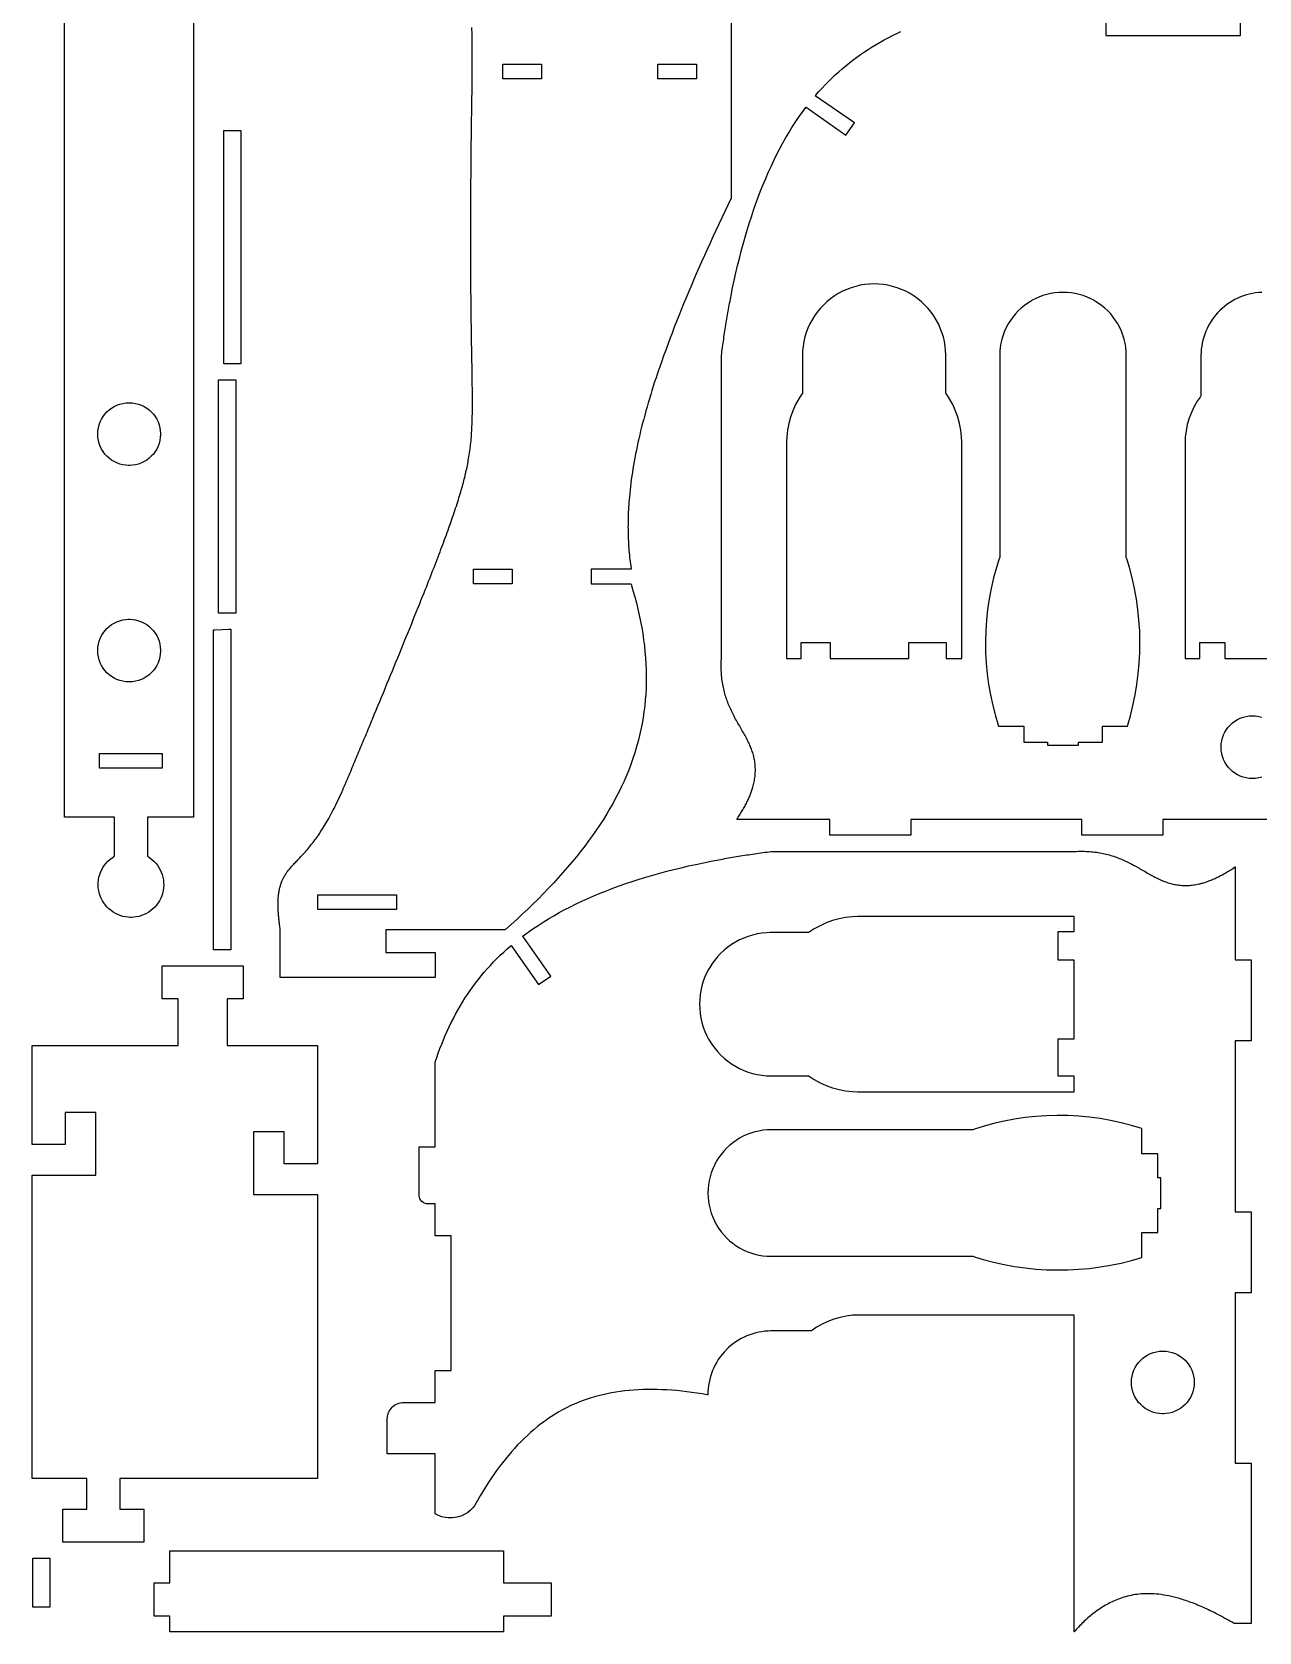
# Model space of a CAD drawing. Extents: x 0 to 504, y 0 to 398.
# Drawn here: x 0 to 153.6, y 0 to 200.4 of the extents above; entities that cross this region are included whole.
import ezdxf

# ---------------------------------------------------------------- set-up
doc = ezdxf.new("R2010")
doc.units = 0
doc.layers.get('0').update_dxf_attribs({"linetype": 'CONTINUOUS'})

msp = doc.modelspace()

# ---------------------------------------------------------------- linework, layer by layer
at = {"color": 0}
for points in [[(20.2386, 278.81), (20.2386, 102.041), (14.4636, 102.041), (14.4636, 97.1592), (14.5365, 97.1163), (14.7536, 96.9732), (15.0226, 96.7642), (15.2726, 96.5382), (15.5006, 96.2922), (15.7076, 96.0342), (15.8906, 95.7563), (16.0515, 95.4703), (16.1886, 95.1701), (16.3006, 94.8601), (16.3886, 94.5413), (16.4506, 94.2162), (16.4856, 93.8851), (16.4936, 93.5492), (16.4746, 93.2132), (16.4265, 92.8772), (16.3725, 92.6242), (16.3506, 92.5413), (16.3286, 92.4563), (16.2465, 92.2113), (16.1175, 91.8962), (15.9636, 91.5963), (15.7886, 91.3132), (15.5896, 91.0451), (15.3725, 90.7951), (15.1356, 90.5642), (14.8826, 90.3542), (14.6136, 90.1642), (14.3286, 89.9963), (14.0296, 89.8522), (13.7206, 89.7312), (13.4006, 89.6351), (13.0706, 89.5672), (12.7326, 89.5242), (12.4746, 89.5101), (12.3016, 89.5101), (12.0436, 89.5242), (11.7046, 89.5672), (11.3756, 89.6351), (11.0546, 89.7312), (10.7456, 89.8522), (10.4476, 89.9963), (10.1636, 90.1642), (9.89356, 90.3542), (9.6396, 90.5642), (9.4036, 90.7951), (9.18554, 91.0451), (8.98856, 91.3132), (8.81158, 91.5963), (8.65858, 91.8962), (8.5286, 92.2113), (8.4476, 92.4563), (8.42458, 92.5413), (8.40256, 92.6242), (8.34754, 92.8772), (8.30057, 93.2132), (8.28157, 93.5492), (8.28956, 93.8851), (8.32557, 94.2162), (8.38656, 94.5413), (8.47456, 94.8601), (8.58658, 95.1701), (8.72456, 95.4703), (8.88357, 95.7563), (9.06858, 96.0342), (9.27458, 96.2922), (9.50358, 96.5382), (9.75157, 96.7642), (10.0226, 96.9732), (10.2386, 97.1163), (10.3136, 97.1592), (10.3136, 102.041), (4.08854, 102.041), (4.08854, 278.81)], [(87.5303, 211.06), (87.5303, 179.521), (87.5293, 179.519), (87.5293, 179.518), (87.5272, 179.518), (87.5272, 179.515), (87.5263, 179.515), (87.5263, 179.513), (87.5243, 179.513), (87.5243, 179.51), (87.5232, 179.508), (87.5232, 179.507), (87.1342, 178.703), (86.7503, 177.901), (86.3703, 177.103), (85.9953, 176.31), (85.6262, 175.518), (85.2613, 174.732), (84.9013, 173.949), (84.5453, 173.169), (84.1951, 172.394), (83.8513, 171.624), (83.5122, 170.856), (83.1772, 170.093), (82.8492, 169.333), (82.5263, 168.579), (82.2082, 167.828), (81.8953, 167.082), (81.5882, 166.339), (81.2872, 165.601), (80.9932, 164.868), (80.7022, 164.138), (80.4192, 163.414), (80.1412, 162.693), (79.8692, 161.978), (79.6042, 161.267), (79.3443, 160.561), (79.0912, 159.858), (78.8443, 159.163), (78.6022, 158.469), (78.3692, 157.783), (78.1401, 157.1), (77.9662, 156.568), (77.7951, 156.038), (77.6303, 155.511), (77.4682, 154.989), (77.3113, 154.469), (77.1582, 153.953), (77.0113, 153.44), (76.8663, 152.931), (76.7272, 152.425), (76.5932, 151.922), (76.4622, 151.422), (76.3363, 150.926), (76.2132, 150.435), (76.0972, 149.946), (75.9842, 149.46), (75.8762, 148.978), (75.7722, 148.499), (75.6732, 148.024), (75.5792, 147.551), (75.4882, 147.083), (75.4022, 146.618), (75.3222, 146.157), (75.2442, 145.699), (75.1732, 145.244), (75.1051, 144.793), (75.0432, 144.346), (74.9842, 143.901), (74.9303, 143.461), (74.8813, 143.024), (74.8372, 142.59), (74.7972, 142.16), (74.7692, 141.835), (74.7442, 141.513), (74.7222, 141.192), (74.7013, 140.872), (74.6832, 140.556), (74.6682, 140.24), (74.6553, 139.928), (74.6451, 139.617), (74.6372, 139.307), (74.6313, 138.999), (74.6292, 138.693), (74.6272, 138.389), (74.6303, 138.086), (74.6332, 137.786), (74.6401, 137.487), (74.6482, 137.192), (74.6592, 136.896), (74.6732, 136.603), (74.6903, 136.311), (74.7082, 136.022), (74.7272, 135.735), (74.7512, 135.448), (74.7763, 135.164), (74.8042, 134.88), (74.8332, 134.6), (74.8653, 134.321), (74.8982, 134.044), (74.9363, 133.768), (74.9742, 133.494), (75.0151, 133.222), (75.0292, 133.136), (75.0292, 133.136), (70.0162, 133.136), (70.0162, 131.286), (74.9953, 131.286), (74.9972, 131.282), (74.9982, 131.28), (74.9982, 131.276), (75.0003, 131.273), (75.0012, 131.272), (75.0012, 131.268), (75.0022, 131.265), (75.0022, 131.262), (75.0042, 131.261), (75.0042, 131.26), (75.0053, 131.255), (75.0063, 131.254), (75.0063, 131.25), (75.0082, 131.248), (75.0082, 131.247), (75.0092, 131.243), (75.0092, 131.242), (75.0113, 131.24), (75.0113, 131.239), (75.0122, 131.233), (75.0132, 131.23), (75.2482, 130.453), (75.4682, 129.675), (75.6732, 128.898), (75.8622, 128.125), (76.0372, 127.353), (76.1972, 126.583), (76.3403, 125.814), (76.4682, 125.047), (76.5801, 124.282), (76.6762, 123.519), (76.7553, 122.758), (76.8192, 121.998), (76.8663, 121.242), (76.8953, 120.486), (76.9092, 119.732), (76.9063, 118.98), (76.8863, 118.232), (76.8482, 117.483), (76.7932, 116.739), (76.7193, 115.994), (76.6292, 115.254), (76.5203, 114.514), (76.3953, 113.776), (76.2512, 113.042), (76.0872, 112.308), (75.9063, 111.578), (75.7063, 110.85), (75.4882, 110.123), (75.2512, 109.398), (74.9953, 108.676), (74.7192, 107.957), (74.4363, 107.264), (74.1332, 106.572), (73.8132, 105.883), (73.4772, 105.196), (73.1232, 104.51), (72.7522, 103.828), (72.3663, 103.146), (71.9622, 102.467), (71.5411, 101.789), (71.1062, 101.114), (70.6542, 100.44), (70.1863, 99.7692), (69.7022, 99.1001), (69.2042, 98.4321), (68.6882, 97.7651), (68.1592, 97.101), (67.6151, 96.4389), (67.0562, 95.779), (66.4832, 95.119), (65.8951, 94.4621), (65.2942, 93.8071), (64.6772, 93.1531), (64.0482, 92.501), (63.4042, 91.851), (62.7482, 91.2011), (62.0772, 90.554), (61.3942, 89.9081), (60.6982, 89.265), (59.9901, 88.6221), (59.2692, 87.98), (59.2682, 87.98), (59.2682, 87.979), (59.2661, 87.979), (59.2661, 87.9781), (59.2651, 87.9781), (59.2651, 87.976), (59.2632, 87.976), (59.2622, 87.975), (59.2611, 87.975), (59.2611, 87.974), (59.2592, 87.974), (59.2592, 87.9719), (59.2582, 87.971), (59.2563, 87.971), (59.2563, 87.969), (59.2553, 87.969), (59.2542, 87.9681), (59.2522, 87.9671), (59.2512, 87.965), (59.2501, 87.964), (59.2482, 87.964), (59.2482, 87.9621), (44.3222, 87.9621), (44.3222, 85.1121), (50.4692, 85.1121), (50.4692, 81.9619), (31.0882, 81.9619), (31.0882, 88.03), (31.0651, 88.1761), (31.0442, 88.321), (31.0221, 88.464), (31.0021, 88.605), (30.9832, 88.746), (30.9651, 88.885), (30.9482, 89.0221), (30.9311, 89.1581), (30.9161, 89.2931), (30.9021, 89.4261), (30.8882, 89.56), (30.8761, 89.69), (30.8651, 89.821), (30.8551, 89.9481), (30.8451, 90.076), (30.8371, 90.2031), (30.8301, 90.326), (30.8232, 90.45), (30.8192, 90.5721), (30.8151, 90.6931), (30.8111, 90.8119), (30.8092, 90.93), (30.8082, 91.049), (30.8082, 91.2781), (30.8111, 91.3921), (30.8132, 91.5031), (30.8161, 91.614), (30.8222, 91.7221), (30.8271, 91.83), (30.8371, 91.969), (30.8482, 92.105), (30.8621, 92.24), (30.8761, 92.371), (30.8942, 92.501), (30.9122, 92.629), (30.9332, 92.754), (30.9551, 92.876), (30.9801, 92.9981), (31.0051, 93.1171), (31.0342, 93.235), (31.0632, 93.35), (31.0951, 93.464), (31.1292, 93.575), (31.1651, 93.686), (31.2021, 93.794), (31.2411, 93.901), (31.2832, 94.0069), (31.3261, 94.11), (31.3701, 94.2121), (31.4182, 94.314), (31.4661, 94.414), (31.5161, 94.5119), (31.5692, 94.6081), (31.6232, 94.705), (31.6792, 94.8), (31.7371, 94.8931), (31.7971, 94.986), (31.8592, 95.0781), (31.9231, 95.169), (31.9881, 95.26), (32.0661, 95.3621), (32.1482, 95.465), (32.2311, 95.5669), (32.3161, 95.669), (32.4051, 95.771), (32.4951, 95.8721), (32.5871, 95.9751), (32.6832, 96.0782), (32.7801, 96.1801), (32.8792, 96.286), (32.9801, 96.3921), (33.0842, 96.5001), (33.1901, 96.6101), (33.2981, 96.7219), (33.4082, 96.8371), (33.5192, 96.9542), (33.6332, 97.0751), (33.7501, 97.1981), (33.8682, 97.3251), (33.9871, 97.4551), (34.1092, 97.5889), (34.2332, 97.7281), (34.3592, 97.871), (34.4871, 98.0181), (34.6161, 98.171), (34.7471, 98.3292), (34.8801, 98.4921), (35.0151, 98.661), (35.1511, 98.836), (35.2901, 99.0171), (35.4301, 99.2042), (35.5451, 99.3621), (35.6632, 99.5261), (35.7811, 99.696), (35.9011, 99.8689), (36.0221, 100.049), (36.1432, 100.232), (36.2651, 100.422), (36.3882, 100.618), (36.5132, 100.818), (36.6401, 101.025), (36.7661, 101.237), (36.8942, 101.455), (37.0221, 101.679), (37.1521, 101.91), (37.2832, 102.146), (37.4132, 102.387), (37.5471, 102.636), (37.6801, 102.892), (37.8151, 103.153), (37.9501, 103.421), (38.0871, 103.696), (38.2242, 103.976), (38.3621, 104.264), (38.5011, 104.56), (38.6411, 104.861), (38.7832, 105.169), (38.9242, 105.486), (39.0661, 105.81), (39.2111, 106.14), (39.3551, 106.478), (39.5001, 106.823), (39.6013, 107.064), (39.7011, 107.307), (39.8021, 107.549), (39.9051, 107.793), (40.0061, 108.037), (40.1092, 108.283), (40.2121, 108.529), (40.3151, 108.776), (40.4182, 109.023), (40.5201, 109.272), (40.6251, 109.522), (40.7292, 109.771), (40.8332, 110.022), (40.9372, 110.272), (41.0411, 110.523), (41.1471, 110.776), (41.2522, 111.029), (41.3561, 111.282), (41.4622, 111.536), (41.5682, 111.79), (41.6742, 112.044), (41.7801, 112.3), (41.8861, 112.554), (41.9932, 112.81), (42.0982, 113.067), (42.2051, 113.322), (42.4182, 113.836), (42.5242, 114.093), (42.6312, 114.35), (42.8592, 114.9), (43.0872, 115.448), (43.3132, 115.998), (43.5411, 116.549), (43.7692, 117.097), (43.9951, 117.647), (44.2222, 118.196), (44.4482, 118.743), (44.6732, 119.289), (44.8982, 119.835), (45.1222, 120.378), (45.5663, 121.46), (45.7872, 121.997), (46.0062, 122.533), (46.2242, 123.067), (46.4413, 123.597), (46.6561, 124.125), (46.8701, 124.648), (47.0811, 125.171), (47.2932, 125.687), (47.5013, 126.201), (47.7061, 126.711), (47.9113, 127.218), (48.1132, 127.719), (48.3132, 128.217), (48.5111, 128.708), (48.7051, 129.196), (48.8982, 129.678), (49.0882, 130.154), (49.2342, 130.522), (49.3772, 130.886), (49.5201, 131.246), (49.6613, 131.603), (49.7992, 131.955), (49.9372, 132.305), (50.0732, 132.651), (50.2061, 132.994), (50.3382, 133.333), (50.4682, 133.669), (50.5972, 134.001), (50.7232, 134.33), (50.8482, 134.655), (50.9701, 134.978), (51.0913, 135.296), (51.2111, 135.611), (51.3271, 135.922), (51.4432, 136.229), (51.5561, 136.533), (51.6682, 136.835), (51.7772, 137.13), (51.8842, 137.425), (51.9901, 137.714), (52.0932, 138), (52.1951, 138.283), (52.2942, 138.561), (52.3911, 138.837), (52.4872, 139.108), (52.5801, 139.376), (52.6722, 139.64), (52.7692, 139.925), (52.8632, 140.204), (52.9561, 140.479), (53.0472, 140.751), (53.1342, 141.019), (53.2192, 141.282), (53.3022, 141.543), (53.3832, 141.799), (53.4622, 142.051), (53.5382, 142.301), (53.6122, 142.547), (53.6842, 142.79), (53.7542, 143.031), (53.8201, 143.267), (53.8861, 143.501), (53.9501, 143.732), (54.0111, 143.96), (54.0701, 144.186), (54.1272, 144.408), (54.1832, 144.629), (54.2361, 144.849), (54.2872, 145.064), (54.3372, 145.279), (54.3842, 145.49), (54.4301, 145.701), (54.4742, 145.91), (54.5182, 146.117), (54.5582, 146.321), (54.5972, 146.525), (54.6332, 146.728), (54.6692, 146.928), (54.7111, 147.182), (54.7513, 147.435), (54.8251, 147.939), (54.8582, 148.189), (54.9182, 148.689), (54.9442, 148.939), (54.9692, 149.19), (54.9911, 149.442), (55.0122, 149.693), (55.0313, 149.946), (55.0492, 150.2), (55.0651, 150.456), (55.0792, 150.712), (55.0913, 150.971), (55.1022, 151.232), (55.1122, 151.494), (55.1201, 151.761), (55.1272, 152.029), (55.1342, 152.3), (55.1382, 152.575), (55.1432, 152.853), (55.1451, 153.135), (55.1472, 153.419), (55.1482, 153.708), (55.1482, 154.3), (55.1472, 154.603), (55.1442, 154.911), (55.1432, 155.203), (55.1401, 155.499), (55.1372, 155.8), (55.1342, 156.104), (55.1301, 156.414), (55.1263, 156.729), (55.1222, 157.049), (55.1161, 157.372), (55.1122, 157.701), (55.1061, 158.035), (55.1013, 158.374), (55.0951, 158.718), (55.0901, 159.068), (55.0832, 159.422), (55.0772, 159.782), (55.0722, 160.147), (55.0651, 160.518), (55.0582, 160.893), (55.0522, 161.275), (55.0451, 161.663), (55.0401, 162.054), (55.0332, 162.453), (55.0262, 162.857), (55.0201, 163.268), (55.0151, 163.683), (55.0082, 164.106), (55.0022, 164.533), (54.9972, 164.968), (54.9911, 165.408), (54.9861, 165.854), (54.9792, 166.513), (54.9732, 167.183), (54.9663, 167.867), (54.9622, 168.564), (54.9561, 169.275), (54.9522, 169.999), (54.9501, 170.736), (54.9472, 171.487), (54.9442, 172.251), (54.9432, 173.028), (54.9432, 175.439), (54.9442, 176.269), (54.9451, 177.114), (54.9482, 177.971), (54.9522, 178.842), (54.9561, 179.725), (54.9622, 180.622), (54.9682, 181.533), (54.9742, 182.457), (54.9811, 183.394), (54.9901, 184.346), (54.9982, 185.31), (55.0092, 186.288), (55.0192, 187.279), (55.0301, 188.283), (55.0432, 189.301), (55.0561, 190.333), (55.0701, 191.379), (55.0861, 192.438), (55.0861, 192.456), (55.1161, 192.515), (55.1161, 196.453), (55.1272, 197.35), (55.1292, 198.251), (55.1192, 199.156), (55.0982, 200.064), (55.0682, 200.976)], [(162.914, 101.789), (141.585, 101.789), (141.585, 99.7888), (131.435, 99.7888), (131.435, 101.789), (110.03, 101.789), (110.03, 99.7888), (99.88, 99.7888), (99.88, 101.789), (88.2581, 101.789), (88.3364, 101.906), (88.4279, 102.043), (88.5175, 102.18), (88.6053, 102.317), (88.6913, 102.453), (88.7753, 102.589), (88.8575, 102.724), (88.9378, 102.859), (89.0162, 102.993), (89.0928, 103.127), (89.1675, 103.26), (89.2403, 103.393), (89.3113, 103.525), (89.3803, 103.657), (89.4475, 103.789), (89.5128, 103.92), (89.5761, 104.05), (89.6376, 104.18), (89.6972, 104.31), (89.7549, 104.439), (89.8106, 104.568), (89.8644, 104.696), (89.9164, 104.824), (89.9664, 104.951), (90.0144, 105.078), (90.0606, 105.204), (90.1049, 105.33), (90.1471, 105.455), (90.1875, 105.58), (90.226, 105.704), (90.2624, 105.828), (90.3096, 105.999), (90.3529, 106.168), (90.3924, 106.336), (90.4281, 106.504), (90.4597, 106.67), (90.4876, 106.836), (90.5117, 107), (90.5321, 107.164), (90.5486, 107.327), (90.5615, 107.489), (90.5707, 107.65), (90.5763, 107.811), (90.5782, 107.971), (90.5764, 108.13), (90.5711, 108.288), (90.5622, 108.446), (90.5499, 108.603), (90.534, 108.759), (90.5149, 108.915), (90.4921, 109.071), (90.4658, 109.226), (90.4364, 109.38), (90.4035, 109.534), (90.3672, 109.688), (90.3276, 109.841), (90.285, 109.993), (90.2389, 110.146), (90.1896, 110.298), (90.1372, 110.449), (90.0817, 110.601), (90.0229, 110.752), (89.9607, 110.904), (89.8956, 111.055), (89.8275, 111.207), (89.7567, 111.359), (89.6833, 111.51), (89.6076, 111.662), (89.5296, 111.814), (89.4496, 111.967), (89.3675, 112.12), (89.2839, 112.273), (89.1985, 112.427), (89.1118, 112.582), (89.0238, 112.738), (88.9346, 112.894), (88.8444, 113.051), (88.7536, 113.209), (88.6619, 113.369), (88.57, 113.529), (88.4776, 113.691), (88.3851, 113.854), (88.2926, 114.019), (88.2003, 114.185), (88.1082, 114.353), (88.0167, 114.522), (87.9258, 114.693), (87.8357, 114.866), (87.7465, 115.041), (87.6585, 115.218), (87.5717, 115.396), (87.4864, 115.577), (87.4026, 115.761), (87.3286, 115.928), (87.2564, 116.098), (87.1863, 116.27), (87.1181, 116.445), (87.0519, 116.621), (86.9881, 116.8), (86.9265, 116.981), (86.8674, 117.164), (86.8106, 117.35), (86.7563, 117.538), (86.7046, 117.728), (86.6557, 117.922), (86.6094, 118.117), (86.566, 118.315), (86.5256, 118.516), (86.4881, 118.719), (86.4537, 118.925), (86.4225, 119.134), (86.3946, 119.346), (86.3699, 119.56), (86.3486, 119.777), (86.3308, 119.998), (86.3167, 120.22), (86.3061, 120.446), (86.2992, 120.675), (86.2961, 120.907), (86.2971, 121.142), (86.3018, 121.38), (86.3107, 121.622), (86.3238, 121.866), (86.3238, 159.869), (86.3238, 159.869), (86.3238, 159.869), (86.3239, 159.869), (86.3239, 159.869), (86.3239, 159.869), (86.3239, 159.871), (86.3239, 159.871), (86.3239, 159.871), (86.324, 159.871), (86.324, 159.871), (86.324, 159.871), (86.324, 159.872), (86.3242, 159.872), (86.3242, 159.872), (86.3242, 159.872), (86.3242, 159.872), (86.3242, 159.872), (86.3242, 159.872), (86.3243, 159.874), (86.3243, 159.874), (86.3243, 159.874), (86.3243, 159.874), (86.3582, 160.133), (86.3925, 160.393), (86.4272, 160.653), (86.4624, 160.911), (86.4981, 161.168), (86.5342, 161.425), (86.5708, 161.682), (86.6079, 161.938), (86.6454, 162.193), (86.6835, 162.447), (86.7219, 162.701), (86.7608, 162.954), (86.8003, 163.207), (86.84, 163.458), (86.8804, 163.71), (86.9211, 163.961), (86.9625, 164.21), (87.0042, 164.46), (87.0464, 164.708), (87.089, 164.957), (87.1321, 165.204), (87.1757, 165.45), (87.2197, 165.696), (87.2643, 165.942), (87.3093, 166.186), (87.3549, 166.431), (87.4007, 166.674), (87.4472, 166.917), (87.494, 167.158), (87.5414, 167.4), (87.7333, 168.349), (87.9326, 169.289), (88.1394, 170.217), (88.3536, 171.135), (88.5756, 172.043), (88.8051, 172.939), (89.0425, 173.825), (89.2878, 174.7), (89.5411, 175.564), (89.8025, 176.417), (90.0719, 177.258), (90.3499, 178.087), (90.636, 178.906), (90.9306, 179.712), (91.2339, 180.507), (91.5457, 181.289), (91.8663, 182.06), (92.1957, 182.818), (92.534, 183.564), (92.8814, 184.297), (93.2379, 185.017), (93.6035, 185.725), (93.9785, 186.419), (94.3629, 187.101), (94.7568, 187.769), (95.1603, 188.425), (95.5733, 189.067), (95.9963, 189.694), (96.429, 190.31), (96.8718, 190.91), (96.8733, 190.913), (96.8747, 190.914), (96.8762, 190.915), (96.8776, 190.918), (96.879, 190.919), (96.8806, 190.922), (96.8819, 190.924), (96.8835, 190.925), (96.8849, 190.928), (96.8864, 190.929), (96.8878, 190.932), (96.8892, 190.933), (96.8907, 190.935), (96.8921, 190.938), (96.8936, 190.939), (96.895, 190.942), (96.8979, 190.944), (96.8993, 190.947), (96.9008, 190.949), (96.9022, 190.95), (96.9037, 190.953), (96.9051, 190.954), (96.9067, 190.957), (96.9081, 190.958), (96.9094, 190.96), (96.911, 190.962), (96.9125, 190.964), (96.9139, 190.965), (96.9153, 190.968), (96.9168, 190.969), (101.92, 187.481), (102.978, 188.999), (98.0776, 192.415), (98.1314, 192.479), (98.1314, 192.479), (98.5225, 192.926), (98.9206, 193.365), (99.3254, 193.794), (99.7371, 194.214), (100.156, 194.624), (100.581, 195.025), (101.013, 195.415), (101.451, 195.797), (101.897, 196.171), (102.349, 196.533), (102.807, 196.888), (103.272, 197.233), (103.744, 197.568), (104.222, 197.896), (104.706, 198.214), (105.197, 198.522), (105.694, 198.822), (106.198, 199.114), (106.708, 199.396), (107.224, 199.669), (107.746, 199.935), (108.274, 200.192), (108.809, 200.439)], [(134.465, 201.939), (134.465, 199.939), (151.315, 199.939), (151.315, 201.939)], [(153.993, 167.783), (153.599, 167.758), (153.208, 167.714), (152.822, 167.65), (152.44, 167.568), (152.064, 167.467), (151.693, 167.349), (151.328, 167.211), (150.971, 167.057), (150.622, 166.885), (150.281, 166.694), (149.949, 166.489), (149.626, 166.265), (149.315, 166.026), (149.015, 165.771), (148.797, 165.569), (148.726, 165.5), (148.657, 165.429), (148.453, 165.214), (148.193, 164.917), (147.95, 164.608), (147.724, 164.289), (147.514, 163.96), (147.321, 163.621), (147.144, 163.272), (146.986, 162.918), (146.844, 162.554), (146.721, 162.185), (146.617, 161.81), (146.529, 161.428), (146.462, 161.043), (146.413, 160.653), (146.383, 160.26), (146.374, 159.962), (146.374, 159.864), (146.374, 154.839), (146.253, 154.678), (145.915, 154.176), (145.514, 153.482), (145.171, 152.76), (144.888, 152.014), (144.664, 151.249), (144.504, 150.465), (144.407, 149.669), (144.374, 149.065), (144.374, 148.864), (144.374, 121.939), (146.224, 121.939), (146.224, 123.939), (149.374, 123.939), (149.374, 121.939), (159.224, 121.939)], [(153.981, 107.08), (153.604, 106.984), (153.214, 106.924), (152.914, 106.904), (152.814, 106.904), (152.814, 106.904), (152.712, 106.904), (152.413, 106.924), (152.022, 106.984), (151.646, 107.08), (151.286, 107.212), (150.943, 107.378), (150.619, 107.574), (150.317, 107.8), (150.038, 108.053), (149.785, 108.332), (149.558, 108.634), (149.362, 108.958), (149.197, 109.301), (149.065, 109.662), (148.968, 110.038), (148.908, 110.428), (148.889, 110.728), (148.889, 110.829), (148.889, 110.929), (148.908, 111.23), (148.968, 111.62), (149.065, 111.996), (149.197, 112.357), (149.362, 112.7), (149.558, 113.023), (149.785, 113.326), (150.038, 113.604), (150.317, 113.858), (150.619, 114.084), (150.943, 114.28), (151.286, 114.445), (151.646, 114.577), (152.022, 114.674), (152.413, 114.734), (152.712, 114.754), (152.814, 114.754), (152.914, 114.754), (153.214, 114.734), (153.604, 114.674), (153.981, 114.577)]]:
    msp.add_lwpolyline(points, dxfattribs=at)
for points in [[(58.9401, 196.376), (63.7901, 196.376), (63.7901, 194.526), (58.9401, 194.526), (58.9401, 196.376)], [(78.3632, 196.376), (83.2132, 196.376), (83.2132, 194.526), (78.3632, 194.526), (78.3632, 196.376)], [(24.0039, 188.064), (26.1539, 188.064), (26.1539, 158.833), (24.0039, 158.833), (24.0039, 188.064)], [(99.9414, 123.939), (99.9414, 121.939), (109.791, 121.939), (109.791, 123.939), (114.458, 123.939), (114.458, 121.939), (116.423, 121.939), (116.423, 148.864), (116.423, 149.075), (116.391, 149.708), (116.294, 150.544), (116.134, 151.368), (115.911, 152.176), (115.628, 152.965), (115.285, 153.732), (114.883, 154.471), (114.545, 155.008), (114.423, 155.181), (114.423, 159.864), (114.423, 160.014), (114.403, 160.462), (114.344, 161.053), (114.247, 161.635), (114.113, 162.206), (113.942, 162.764), (113.736, 163.31), (113.495, 163.839), (113.221, 164.351), (112.914, 164.844), (112.576, 165.318), (112.207, 165.769), (111.809, 166.196), (111.381, 166.599), (110.926, 166.974), (110.444, 167.319), (110.065, 167.561), (109.936, 167.636), (109.807, 167.711), (109.408, 167.918), (108.867, 168.163), (108.314, 168.369), (107.753, 168.538), (107.183, 168.669), (106.608, 168.764), (106.029, 168.819), (105.449, 168.839), (104.868, 168.819), (104.289, 168.764), (103.714, 168.669), (103.144, 168.538), (102.583, 168.369), (102.03, 168.163), (101.489, 167.918), (101.091, 167.711), (100.961, 167.636), (100.832, 167.561), (100.453, 167.319), (99.971, 166.974), (99.5158, 166.599), (99.0885, 166.196), (98.6899, 165.769), (98.321, 165.318), (97.9828, 164.844), (97.6761, 164.351), (97.4021, 163.839), (97.1614, 163.31), (96.9551, 162.764), (96.7844, 162.206), (96.6499, 161.635), (96.5526, 161.053), (96.4936, 160.462), (96.4737, 160.014), (96.4737, 159.864), (96.4737, 155.181), (96.3522, 155.008), (96.0142, 154.471), (95.6121, 153.732), (95.2689, 152.965), (94.9857, 152.176), (94.7633, 151.368), (94.6032, 150.544), (94.5063, 149.708), (94.4737, 149.075), (94.4737, 148.864), (94.4737, 121.939), (96.3238, 121.939), (96.3238, 123.939), (99.9414, 123.939)], [(137.024, 159.864), (137.024, 159.996), (137.006, 160.392), (136.954, 160.914), (136.868, 161.428), (136.749, 161.932), (136.599, 162.425), (136.417, 162.907), (136.204, 163.374), (135.962, 163.826), (135.691, 164.263), (135.393, 164.681), (135.067, 165.078), (134.715, 165.456), (134.337, 165.811), (133.936, 166.142), (133.51, 166.449), (133.176, 166.661), (133.061, 166.728), (132.947, 166.793), (132.595, 166.976), (132.117, 167.192), (131.629, 167.374), (131.133, 167.524), (130.631, 167.64), (130.123, 167.722), (129.612, 167.772), (129.099, 167.789), (128.586, 167.772), (128.075, 167.722), (127.567, 167.64), (127.064, 167.524), (126.568, 167.374), (126.08, 167.192), (125.602, 166.976), (125.251, 166.793), (125.136, 166.728), (125.022, 166.661), (124.688, 166.449), (124.262, 166.142), (123.86, 165.811), (123.483, 165.456), (123.131, 165.078), (122.805, 164.681), (122.506, 164.263), (122.236, 163.826), (121.993, 163.374), (121.781, 162.907), (121.599, 162.425), (121.448, 161.932), (121.329, 161.428), (121.243, 160.914), (121.191, 160.392), (121.174, 159.996), (121.174, 159.864), (121.174, 134.624), (121.064, 134.303), (120.761, 133.332), (120.403, 132.027), (120.098, 130.712), (119.847, 129.389), (119.649, 128.059), (119.506, 126.723), (119.416, 125.384), (119.38, 124.043), (119.397, 122.702), (119.469, 121.362), (119.594, 120.024), (119.774, 118.692), (120.007, 117.365), (120.294, 116.046), (120.635, 114.737), (120.924, 113.761), (121.029, 113.439), (124.174, 113.439), (124.174, 111.439), (127.174, 111.439), (127.174, 111.069), (131.024, 111.069), (131.024, 111.439), (134.024, 111.439), (134.024, 113.439), (137.161, 113.439), (137.261, 113.762), (137.537, 114.739), (137.861, 116.05), (138.134, 117.369), (138.356, 118.696), (138.527, 120.028), (138.646, 121.364), (138.715, 122.703), (138.732, 124.042), (138.697, 125.382), (138.612, 126.72), (138.475, 128.054), (138.287, 129.384), (138.048, 130.707), (137.758, 132.023), (137.416, 133.329), (137.128, 134.303), (137.024, 134.625), (137.024, 159.864)], [(23.3704, 156.833), (25.5204, 156.833), (25.5204, 127.602), (23.3704, 127.602), (23.3704, 156.833)], [(8.23856, 150.039), (8.23856, 150.139), (8.25857, 150.439), (8.31754, 150.831), (8.41456, 151.206), (8.54656, 151.567), (8.71158, 151.91), (8.90858, 152.232), (9.13357, 152.535), (9.38857, 152.814), (9.66558, 153.067), (9.96858, 153.292), (10.2926, 153.489), (10.6356, 153.654), (10.9966, 153.785), (11.3726, 153.885), (11.7616, 153.942), (12.0636, 153.964), (12.2636, 153.964), (12.5646, 153.942), (12.9546, 153.885), (13.3296, 153.785), (13.6906, 153.654), (14.0336, 153.489), (14.3576, 153.292), (14.6606, 153.067), (14.9386, 152.814), (15.1926, 152.535), (15.4176, 152.232), (15.6146, 151.91), (15.7796, 151.567), (15.9115, 151.206), (16.0086, 150.831), (16.0676, 150.439), (16.0886, 150.139), (16.0886, 149.939), (16.0676, 149.635), (16.0086, 149.249), (15.9115, 148.871), (15.7796, 148.51), (15.6146, 148.167), (15.4176, 147.842), (15.1926, 147.542), (14.9386, 147.264), (14.6606, 147.01), (14.3576, 146.785), (14.0336, 146.586), (13.6906, 146.421), (13.3296, 146.289), (12.9546, 146.192), (12.5646, 146.135), (12.2636, 146.114), (12.0636, 146.114), (11.7616, 146.135), (11.3726, 146.192), (10.9966, 146.289), (10.6356, 146.421), (10.2926, 146.586), (9.96858, 146.785), (9.66558, 147.01), (9.38857, 147.264), (9.13357, 147.542), (8.90858, 147.842), (8.71158, 148.167), (8.54656, 148.51), (8.41456, 148.871), (8.31754, 149.249), (8.25857, 149.635), (8.23856, 149.939), (8.23856, 150.039)], [(55.2661, 133.136), (60.1163, 133.136), (60.1163, 131.286), (55.2661, 131.286), (55.2661, 133.136)], [(8.23856, 122.921), (8.23856, 123.023), (8.25857, 123.323), (8.31754, 123.713), (8.41456, 124.089), (8.54656, 124.449), (8.71158, 124.792), (8.90858, 125.116), (9.13357, 125.417), (9.38857, 125.698), (9.66558, 125.949), (9.96858, 126.177), (10.2926, 126.373), (10.6356, 126.538), (10.9966, 126.67), (11.3726, 126.767), (11.7616, 126.827), (12.0636, 126.846), (12.2636, 126.846), (12.5646, 126.827), (12.9546, 126.767), (13.3296, 126.67), (13.6906, 126.538), (14.0336, 126.373), (14.3576, 126.177), (14.6606, 125.949), (14.9386, 125.698), (15.1926, 125.417), (15.4176, 125.116), (15.6146, 124.792), (15.7796, 124.449), (15.9115, 124.089), (16.0086, 123.713), (16.0676, 123.323), (16.0886, 123.023), (16.0886, 122.821), (16.0676, 122.52), (16.0086, 122.131), (15.9115, 121.755), (15.7796, 121.392), (15.6146, 121.049), (15.4176, 120.727), (15.1926, 120.424), (14.9386, 120.146), (14.6606, 119.892), (14.3576, 119.667), (14.0336, 119.47), (13.6906, 119.304), (13.3296, 119.173), (12.9546, 119.077), (12.5646, 119.017), (12.2636, 118.996), (12.0636, 118.996), (11.7616, 119.017), (11.3726, 119.077), (10.9966, 119.173), (10.6356, 119.304), (10.2926, 119.47), (9.96858, 119.667), (9.66558, 119.892), (9.38857, 120.146), (9.13357, 120.424), (8.90858, 120.727), (8.71158, 121.049), (8.54656, 121.392), (8.41456, 121.755), (8.31754, 122.131), (8.25857, 122.52), (8.23856, 122.821), (8.23856, 122.921)], [(24.8842, 85.4511), (22.7342, 85.4511), (22.7342, 125.53), (22.9131, 125.542), (23.8085, 125.585), (24.7049, 125.602), (24.8842, 125.601), (24.8842, 85.4511)], [(8.46354, 110.041), (16.3136, 110.041), (16.3136, 108.191), (8.46354, 108.191), (8.46354, 110.041)], [(92.5583, 97.7613), (130.561, 97.7613), (130.805, 97.7743), (131.047, 97.7831), (131.285, 97.7879), (131.52, 97.7888), (131.752, 97.7857), (131.981, 97.7789), (132.207, 97.7683), (132.43, 97.7542), (132.65, 97.7364), (132.867, 97.7151), (133.081, 97.6904), (133.293, 97.6625), (133.502, 97.6313), (133.708, 97.5969), (133.911, 97.5594), (134.112, 97.5189), (134.31, 97.4756), (134.505, 97.4293), (134.698, 97.3804), (134.889, 97.3286), (135.077, 97.2744), (135.263, 97.2176), (135.446, 97.1585), (135.627, 97.0968), (135.806, 97.0331), (135.982, 96.9669), (136.157, 96.8988), (136.329, 96.8286), (136.498, 96.7564), (136.666, 96.6824), (136.85, 96.5986), (137.031, 96.5133), (137.209, 96.4265), (137.386, 96.3385), (137.561, 96.2493), (137.734, 96.1592), (137.905, 96.0683), (138.074, 95.9767), (138.242, 95.8847), (138.408, 95.7924), (138.573, 95.6999), (138.736, 95.6074), (138.897, 95.515), (139.058, 95.4229), (139.218, 95.3314), (139.376, 95.2406), (139.533, 95.1504), (139.689, 95.0613), (139.844, 94.9732), (140, 94.8864), (140.154, 94.8011), (140.307, 94.7174), (140.46, 94.6354), (140.612, 94.5554), (140.765, 94.4774), (140.917, 94.4017), (141.068, 94.3283), (141.219, 94.2575), (141.372, 94.1894), (141.524, 94.1243), (141.675, 94.0621), (141.826, 94.0033), (141.978, 93.9478), (142.129, 93.8953), (142.282, 93.8461), (142.433, 93.8), (142.586, 93.7572), (142.739, 93.7178), (142.893, 93.6815), (143.047, 93.6486), (143.201, 93.619), (143.356, 93.5929), (143.511, 93.5701), (143.668, 93.5508), (143.824, 93.535), (143.981, 93.5226), (144.139, 93.5139), (144.297, 93.5086), (144.457, 93.5068), (144.617, 93.5087), (144.776, 93.5143), (144.938, 93.5235), (145.1, 93.5364), (145.263, 93.5529), (145.426, 93.5732), (145.592, 93.5974), (145.757, 93.6253), (145.924, 93.6569), (146.09, 93.6925), (146.258, 93.7321), (146.428, 93.7754), (146.557, 93.8108), (146.686, 93.8483), (146.817, 93.8879), (146.947, 93.9297), (147.078, 93.9736), (147.21, 94.0196), (147.342, 94.0678), (147.475, 94.1181), (147.607, 94.1703), (147.742, 94.2247), (147.875, 94.2813), (148.01, 94.3399), (148.144, 94.4006), (148.281, 94.4633), (148.417, 94.5283), (148.554, 94.5953), (148.69, 94.6642), (148.829, 94.7353), (148.967, 94.8085), (149.106, 94.8837), (149.244, 94.961), (149.385, 95.0403), (149.525, 95.1217), (149.665, 95.2051), (149.807, 95.2907), (149.949, 95.3782), (150.092, 95.4676), (150.235, 95.5593), (150.378, 95.6529), (150.521, 95.7485), (150.525, 95.7511), (150.538, 95.7589), (150.54, 95.7617), (150.553, 95.7694), (150.557, 95.7721), (150.568, 95.7799), (150.572, 95.7825), (150.583, 95.7903), (150.587, 95.7929), (150.599, 95.8007), (150.603, 95.8033), (150.615, 95.8113), (150.618, 95.8137), (150.631, 95.8217), (150.635, 95.8243), (150.638, 95.8269), (150.638, 84.2049), (152.638, 84.2049), (152.638, 74.0549), (150.638, 74.0549), (150.638, 52.6496), (152.638, 52.6496), (152.638, 42.4996), (150.638, 42.4996), (150.638, 21.171), (152.638, 21.171), (152.638, 1.06874), (150.543, 1.06874), (150.542, 1.06907), (150.542, 1.06944), (150.54, 1.0701), (150.54, 1.07048), (150.539, 1.07113), (150.539, 1.07151), (150.538, 1.07183), (150.536, 1.07248), (150.536, 1.07286), (150.535, 1.07319), (150.535, 1.07351), (150.535, 1.07389), (150.533, 1.07454), (150.532, 1.07487), (150.532, 1.07525), (150.531, 1.0759), (150.531, 1.07628), (150.528, 1.07726), (150.528, 1.07764), (150.528, 1.07796), (150.526, 1.07829), (150.526, 1.07867), (150.525, 1.07899), (150.263, 1.23182), (150.001, 1.38102), (149.743, 1.52669), (149.487, 1.66883), (149.235, 1.80746), (148.983, 1.94254), (148.736, 2.07422), (148.49, 2.20236), (148.247, 2.32715), (148.007, 2.44851), (147.768, 2.56646), (147.532, 2.6811), (147.299, 2.79232), (147.068, 2.90028), (146.839, 3.00493), (146.614, 3.10633), (146.389, 3.20449), (146.168, 3.29937), (145.949, 3.39106), (145.732, 3.4796), (145.518, 3.56494), (145.306, 3.64719), (145.094, 3.72629), (144.888, 3.80231), (144.682, 3.87522), (144.478, 3.9451), (144.278, 4.01193), (144.078, 4.07579), (143.882, 4.13667), (143.686, 4.19461), (143.342, 4.29156), (143.004, 4.37956), (142.672, 4.45893), (142.346, 4.52968), (142.026, 4.59212), (141.712, 4.64638), (141.406, 4.69265), (141.103, 4.73107), (140.807, 4.76188), (140.515, 4.78521), (140.229, 4.80126), (139.949, 4.81022), (139.674, 4.81222), (139.403, 4.80751), (139.136, 4.79622), (138.875, 4.7786), (138.618, 4.75472), (138.365, 4.72483), (138.117, 4.68913), (137.873, 4.64774), (137.632, 4.60081), (137.396, 4.54861), (137.163, 4.49132), (136.934, 4.42904), (136.708, 4.36199), (136.485, 4.29036), (136.266, 4.21436), (136.05, 4.13406), (135.836, 4.04975), (135.625, 3.96153), (135.436, 3.87819), (135.249, 3.79189), (135.064, 3.70269), (134.881, 3.61057), (134.7, 3.51563), (134.521, 3.41792), (134.344, 3.31739), (134.169, 3.21414), (133.996, 3.10824), (133.825, 2.99963), (133.655, 2.8884), (133.488, 2.77458), (133.322, 2.65821), (133.158, 2.53933), (132.996, 2.41797), (132.835, 2.29417), (132.677, 2.16797), (132.52, 2.03939), (132.364, 1.90847), (132.21, 1.77522), (132.058, 1.63976), (131.908, 1.50206), (131.759, 1.36214), (131.611, 1.22011), (131.465, 1.07596), (131.321, 0.92969), (131.178, 0.78136), (131.036, 0.63108), (130.896, 0.47879), (130.757, 0.3246), (130.62, 0.16846), (130.611, 0.15837), (130.607, 0.15338), (130.598, 0.14328), (130.593, 0.13824), (130.589, 0.13319), (130.585, 0.1282), (130.571, 0.11306), (130.567, 0.10802), (130.563, 0.10297), (130.558, 0.09798), (130.55, 0.08789), (130.545, 0.08285), (130.536, 0.07275), (130.532, 0.06776), (130.523, 0.05767), (130.519, 0.05263), (130.514, 0.04758), (130.51, 0.04259), (130.497, 0.02745), (130.493, 0.02241), (130.488, 0.01736), (130.488, 39.7111), (103.563, 39.7111), (103.362, 39.7111), (102.758, 39.6785), (101.962, 39.5813), (101.179, 39.4207), (100.413, 39.1979), (99.6667, 38.9144), (98.9449, 38.5712), (98.2507, 38.1697), (97.7489, 37.8324), (97.5882, 37.7111), (92.5631, 37.7111), (92.464, 37.7111), (92.1672, 37.7013), (91.774, 37.6718), (91.3843, 37.6231), (90.9986, 37.5553), (90.6176, 37.4688), (90.2421, 37.3636), (89.8725, 37.2404), (89.5096, 37.0993), (89.154, 36.9406), (88.8065, 36.7643), (88.4678, 36.5711), (88.1383, 36.3611), (87.819, 36.1344), (87.5103, 35.8915), (87.2129, 35.6326), (86.9971, 35.4285), (86.9276, 35.3582), (86.8579, 35.2878), (86.6563, 35.0697), (86.4008, 34.7694), (86.1615, 34.4579), (85.9385, 34.136), (85.7321, 33.8043), (85.5428, 33.4633), (85.3706, 33.1139), (85.2158, 32.7565), (85.0787, 32.3921), (84.9597, 32.0213), (84.859, 31.6444), (84.7768, 31.2625), (84.7133, 30.876), (84.669, 30.4857), (84.644, 30.0922), (84.6375, 29.7953), (84.6386, 29.6962), (84.6326, 29.6974), (84.6297, 29.6979), (84.6268, 29.6985), (84.6238, 29.6989), (84.6208, 29.6994), (84.6179, 29.7), (84.6119, 29.7011), (84.609, 29.7017), (84.606, 29.7022), (84.6031, 29.7026), (84.5971, 29.7037), (84.5942, 29.7043), (84.5912, 29.7049), (84.5883, 29.7054), (84.5853, 29.706), (84.5824, 29.7064), (84.5793, 29.7069), (84.5764, 29.7075), (84.5735, 29.7081), (84.5704, 29.7086), (84.5675, 29.7092), (84.5646, 29.7097), (84.5615, 29.7101), (84.5586, 29.7107), (84.5557, 29.7112), (84.5528, 29.7118), (84.5497, 29.7124), (83.9021, 29.8249), (83.2592, 29.9276), (82.621, 30.0203), (81.9876, 30.1029), (81.3592, 30.1754), (80.7356, 30.2374), (80.1171, 30.289), (79.5036, 30.3301), (78.8951, 30.3604), (78.2919, 30.38), (77.6939, 30.3886), (77.1013, 30.3863), (76.5139, 30.3726), (75.9319, 30.3478), (75.3554, 30.3115), (74.7843, 30.2638), (74.2188, 30.2043), (73.659, 30.1332), (73.1047, 30.0501), (72.5562, 29.9551), (72.0136, 29.8479), (71.4767, 29.7285), (70.9457, 29.5967), (70.4207, 29.4525), (69.9018, 29.2957), (69.3889, 29.1261), (68.8821, 28.9437), (68.3814, 28.7485), (67.8869, 28.5401), (67.3989, 28.3186), (66.9172, 28.0836), (66.4417, 27.8351), (65.9726, 27.5735), (65.5097, 27.2983), (65.0529, 27.0103), (64.6022, 26.7093), (64.1576, 26.3954), (63.719, 26.0687), (63.2864, 25.7296), (62.8596, 25.3779), (62.4385, 25.0139), (62.0232, 24.6376), (61.6136, 24.2494), (61.2096, 23.8492), (60.8113, 23.4369), (60.4183, 23.0132), (60.0308, 22.5776), (59.6487, 22.1307), (59.2721, 21.6725), (58.9006, 21.2029), (58.5343, 20.7224), (58.1732, 20.2308), (57.8172, 19.7285), (57.4662, 19.2153), (57.1203, 18.6915), (56.7792, 18.1574), (56.4429, 17.6128), (56.1115, 17.0581), (55.7847, 16.4931), (55.4628, 15.9182), (55.461, 15.915), (55.3996, 15.8257), (55.1949, 15.5718), (54.8939, 15.2649), (54.5618, 14.9962), (54.2024, 14.7681), (53.8192, 14.5824), (53.416, 14.4413), (52.9967, 14.3468), (52.6731, 14.3061), (52.5649, 14.3011), (52.2136, 14.3011), (52.1, 14.3064), (51.7607, 14.3503), (51.319, 14.4539), (50.8931, 14.6106), (50.5857, 14.7607), (50.4881, 14.8186), (50.4881, 22.3464), (44.4881, 22.3464), (44.4881, 26.6951), (44.4881, 26.7482), (44.4987, 26.9074), (44.5301, 27.1133), (44.5813, 27.3122), (44.6511, 27.5029), (44.7385, 27.6843), (44.8424, 27.8554), (44.9618, 28.0151), (45.0957, 28.1625), (45.2431, 28.2964), (45.4028, 28.4158), (45.5739, 28.5197), (45.7553, 28.6071), (45.946, 28.6769), (46.1449, 28.7281), (46.3508, 28.7594), (46.51, 28.7701), (46.5631, 28.7701), (50.4881, 28.7701), (50.4881, 32.7701), (52.4881, 32.7701), (52.4881, 49.6203), (50.4881, 49.6203), (50.4881, 53.6203), (49.5631, 53.6203), (49.5089, 53.6203), (49.3464, 53.6421), (49.1446, 53.7047), (48.9619, 53.8039), (48.8028, 53.9351), (48.6717, 54.0942), (48.5725, 54.2768), (48.5099, 54.4786), (48.4881, 54.6411), (48.4881, 54.6951), (48.4881, 60.7703), (50.4881, 60.7703), (50.4881, 71.3539), (50.4882, 71.3542), (50.4886, 71.3557), (50.4887, 71.3561), (50.4889, 71.3564), (50.4892, 71.3576), (50.4893, 71.3579), (50.4894, 71.3583), (50.4899, 71.3599), (50.49, 71.3601), (50.4901, 71.3606), (50.4906, 71.3621), (50.4907, 71.3624), (50.4908, 71.3628), (50.4913, 71.3639), (50.4914, 71.3642), (50.4915, 71.3646), (50.4915, 71.365), (50.6803, 71.9415), (50.8774, 72.5122), (51.0826, 73.0769), (51.2964, 73.6357), (51.5186, 74.1885), (51.7492, 74.7353), (51.9883, 75.276), (52.236, 75.8106), (52.4922, 76.339), (52.7572, 76.8612), (53.0308, 77.3774), (53.3132, 77.8872), (53.6044, 78.3907), (53.9046, 78.8879), (54.2136, 79.3788), (54.5314, 79.8632), (54.8583, 80.3412), (55.1943, 80.8128), (55.5393, 81.2778), (55.8935, 81.7362), (56.2568, 82.1882), (56.6294, 82.6335), (57.0113, 83.0722), (57.4025, 83.5042), (57.8031, 83.9294), (58.2131, 84.3479), (58.6326, 84.7596), (59.0615, 85.1644), (59.5001, 85.5625), (59.9483, 85.9536), (60.0113, 86.0074), (63.4285, 81.1072), (64.946, 82.1654), (61.4572, 87.1682), (61.459, 87.1696), (61.4611, 87.1711), (61.4649, 87.174), (61.4668, 87.1754), (61.4688, 87.1768), (61.4707, 87.1783), (61.4725, 87.1799), (61.4744, 87.1812), (61.4764, 87.1826), (61.4783, 87.1842), (61.4803, 87.1856), (61.4821, 87.1869), (61.4842, 87.1885), (61.486, 87.19), (61.4879, 87.1914), (61.4899, 87.1928), (61.4918, 87.1943), (61.4937, 87.1957), (61.4957, 87.1972), (61.4975, 87.1986), (61.4994, 87.2001), (61.5014, 87.2015), (61.5033, 87.2029), (61.5053, 87.2044), (61.5072, 87.2058), (61.5092, 87.2074), (61.511, 87.2087), (61.5129, 87.2103), (61.5149, 87.2117), (61.5168, 87.2132), (62.1175, 87.6558), (62.7321, 88.0886), (63.3603, 88.5117), (64.0021, 88.9247), (64.6572, 89.3282), (65.3258, 89.7221), (66.0075, 90.1064), (66.7022, 90.4814), (67.41, 90.8471), (68.1304, 91.2036), (68.8636, 91.551), (69.6092, 91.8893), (70.3672, 92.2188), (71.1376, 92.5393), (71.9201, 92.8511), (72.7146, 93.1543), (73.521, 93.4489), (74.339, 93.7351), (75.1689, 94.0129), (76.0101, 94.2825), (76.8628, 94.5439), (77.7267, 94.7971), (78.6017, 95.0424), (79.4876, 95.2797), (80.3844, 95.5094), (81.2919, 95.7312), (82.2101, 95.9456), (83.1388, 96.1522), (84.0776, 96.3517), (85.0268, 96.5436), (85.2683, 96.591), (85.5104, 96.6378), (85.7532, 96.6843), (85.9965, 96.7301), (86.2406, 96.7757), (86.4853, 96.8207), (86.7307, 96.8651), (86.9767, 96.9092), (87.2233, 96.9529), (87.4707, 96.996), (87.7188, 97.0386), (87.9672, 97.0808), (88.2165, 97.1225), (88.4665, 97.1638), (88.7171, 97.2046), (88.9683, 97.2449), (89.2203, 97.2847), (89.4728, 97.3242), (89.726, 97.3631), (89.9797, 97.4015), (90.2342, 97.4394), (90.4893, 97.4771), (90.7451, 97.5142), (91.0015, 97.5507), (91.2586, 97.5868), (91.5162, 97.6225), (91.7746, 97.6578), (92.0336, 97.6925), (92.2932, 97.7268), (92.5535, 97.7607), (92.5583, 97.7613)], [(35.7942, 92.335), (45.6442, 92.335), (45.6442, 90.485), (35.7942, 90.485), (35.7942, 92.335)], [(130.488, 84.1436), (128.488, 84.1436), (128.488, 87.7613), (130.488, 87.7613), (130.488, 89.6112), (103.563, 89.6112), (103.352, 89.6112), (102.718, 89.5786), (101.882, 89.4818), (101.058, 89.3217), (100.25, 89.0993), (99.4615, 88.816), (98.6956, 88.4728), (97.9561, 88.0708), (97.4192, 87.7328), (97.2465, 87.6112), (92.5631, 87.6112), (92.4136, 87.6112), (91.965, 87.5914), (91.3743, 87.5324), (90.7925, 87.435), (90.2214, 87.3006), (89.6625, 87.1297), (89.1175, 86.9236), (88.5881, 86.6829), (88.0757, 86.4089), (87.5821, 86.1022), (87.109, 85.764), (86.6579, 85.3951), (86.2306, 84.9965), (85.8285, 84.5692), (85.4533, 84.1139), (85.1069, 83.6318), (84.8654, 83.2533), (84.7907, 83.1238), (84.7158, 82.9943), (84.5087, 82.596), (84.2646, 82.0549), (84.0579, 81.5024), (83.8889, 80.9406), (83.7574, 80.3711), (83.6633, 79.796), (83.6069, 79.2172), (83.5882, 78.6364), (83.6069, 78.0557), (83.6633, 77.4768), (83.7574, 76.9018), (83.8889, 76.3324), (84.0579, 75.7704), (84.2646, 75.2181), (84.5087, 74.6769), (84.7158, 74.2785), (84.7907, 74.149), (84.8653, 74.0196), (85.1069, 73.641), (85.4533, 73.159), (85.8285, 72.7037), (86.2306, 72.2764), (86.6579, 71.8778), (87.109, 71.5089), (87.5821, 71.1707), (88.0757, 70.864), (88.5881, 70.5899), (89.1175, 70.3493), (89.6625, 70.1431), (90.2214, 69.9722), (90.7925, 69.8378), (91.3743, 69.7406), (91.965, 69.6815), (92.4136, 69.6615), (92.5631, 69.6615), (97.2465, 69.6615), (97.4192, 69.54), (97.9561, 69.2019), (98.6956, 68.8), (99.4615, 68.4568), (100.25, 68.1736), (101.058, 67.9513), (101.882, 67.7911), (102.718, 67.6942), (103.352, 67.6615), (103.563, 67.6615), (130.488, 67.6615), (130.488, 69.6265), (128.488, 69.6265), (128.488, 74.2936), (130.488, 74.2936), (130.488, 84.1436)], [(18.2874, 79.3011), (16.2874, 79.3011), (16.2874, 83.4511), (26.4393, 83.4511), (26.4393, 79.3011), (24.4383, 79.3011), (24.4383, 73.4511), (35.7364, 73.4511), (35.7364, 58.6482), (31.5864, 58.6482), (31.5864, 62.6482), (27.7364, 62.6482), (27.7364, 54.7981), (35.7364, 54.7981), (35.7364, 19.2531), (11.0143, 19.2531), (11.0143, 15.4031), (14.0143, 15.4031), (14.0143, 11.2531), (3.86431, 11.2531), (3.86431, 15.4031), (6.86431, 15.4031), (6.86431, 19.2531), (0, 19.2531), (0, 57.2111), (8.00032, 57.2111), (8.00032, 65.0622), (4.15033, 65.0622), (4.15033, 61.0621), (0, 61.0621), (0, 73.4511), (18.2874, 73.4511), (18.2874, 79.3011)], [(140.987, 59.9112), (138.987, 59.9112), (138.987, 63.0557), (138.666, 63.161), (137.69, 63.4504), (136.381, 63.7913), (135.062, 64.0782), (133.736, 64.3113), (132.403, 64.4906), (131.065, 64.616), (129.725, 64.6875), (128.384, 64.7053), (127.043, 64.6692), (125.703, 64.5793), (124.368, 64.4358), (123.038, 64.2383), (121.715, 63.9872), (120.4, 63.6822), (119.096, 63.3236), (118.124, 63.0208), (117.803, 62.9112), (92.5631, 62.9112), (92.4311, 62.9112), (92.035, 62.8936), (91.5133, 62.8415), (90.9996, 62.7557), (90.4953, 62.6369), (90.0018, 62.4861), (89.5206, 62.304), (89.0529, 62.0915), (88.6006, 61.8494), (88.1647, 61.5787), (87.7469, 61.28), (87.3486, 60.9543), (86.9713, 60.6024), (86.6163, 60.225), (86.285, 59.8229), (85.979, 59.3974), (85.7658, 59.0631), (85.6999, 58.9486), (85.6337, 58.8343), (85.451, 58.4826), (85.2353, 58.0047), (85.0528, 57.5169), (84.9035, 57.0208), (84.7874, 56.5181), (84.7044, 56.0101), (84.6547, 55.499), (84.6381, 54.9863), (84.6547, 54.4735), (84.7044, 53.9622), (84.7874, 53.4544), (84.9035, 52.9517), (85.0528, 52.4554), (85.2353, 51.9676), (85.451, 51.4899), (85.6337, 51.1381), (85.6999, 51.0236), (85.7658, 50.9093), (85.979, 50.5751), (86.285, 50.1494), (86.6163, 49.7475), (86.9713, 49.3701), (87.3486, 49.0181), (87.7469, 48.6924), (88.1647, 48.3938), (88.6006, 48.1229), (89.0529, 47.881), (89.5206, 47.6685), (90.0018, 47.4864), (90.4953, 47.3356), (90.9996, 47.2168), (91.5133, 47.131), (92.035, 47.0787), (92.4311, 47.0612), (92.5631, 47.0612), (117.802, 47.0612), (118.124, 46.9568), (119.098, 46.6686), (120.404, 46.3272), (121.72, 46.0369), (123.043, 45.7979), (124.373, 45.61), (125.707, 45.4732), (127.045, 45.3878), (128.385, 45.3535), (129.724, 45.3704), (131.063, 45.4385), (132.399, 45.5579), (133.731, 45.7286), (135.058, 45.9504), (136.377, 46.2238), (137.688, 46.5481), (138.665, 46.8236), (138.987, 46.9239), (138.987, 50.0612), (140.987, 50.0612), (140.987, 53.0612), (141.358, 53.0612), (141.358, 56.9112), (140.987, 56.9112), (140.987, 59.9112)], [(145.524, 31.2717), (145.524, 31.1714), (145.503, 30.8704), (145.443, 30.4807), (145.347, 30.1046), (145.215, 29.7439), (145.05, 29.4008), (144.853, 29.0772), (144.626, 28.775), (144.374, 28.4962), (144.094, 28.2431), (143.793, 28.0171), (143.469, 27.8204), (143.126, 27.6551), (142.765, 27.5232), (142.389, 27.4264), (142, 27.3669), (141.699, 27.3467), (141.599, 27.3467), (141.497, 27.3467), (141.197, 27.3669), (140.807, 27.4264), (140.431, 27.5232), (140.071, 27.6551), (139.728, 27.8204), (139.404, 28.0171), (139.101, 28.2431), (138.823, 28.4962), (138.569, 28.775), (138.343, 29.0772), (138.147, 29.4008), (137.982, 29.7439), (137.85, 30.1046), (137.753, 30.4807), (137.693, 30.8704), (137.673, 31.1714), (137.673, 31.2717), (137.673, 31.3721), (137.693, 31.6731), (137.753, 32.0628), (137.85, 32.4389), (137.982, 32.7994), (138.147, 33.1426), (138.343, 33.4663), (138.569, 33.7683), (138.823, 34.0471), (139.101, 34.3004), (139.404, 34.5264), (139.728, 34.7229), (140.071, 34.8882), (140.431, 35.0203), (140.807, 35.1169), (141.197, 35.1764), (141.497, 35.1967), (141.599, 35.1967), (141.699, 35.1967), (142, 35.1764), (142.389, 35.1169), (142.765, 35.0203), (143.126, 34.8882), (143.469, 34.7229), (143.793, 34.5264), (144.094, 34.3004), (144.374, 34.0471), (144.626, 33.7683), (144.853, 33.4663), (145.05, 33.1426), (145.215, 32.7994), (145.347, 32.4389), (145.443, 32.0628), (145.503, 31.6731), (145.524, 31.3721), (145.524, 31.2717)], [(59.0265, 2.01307), (59.0265, 0.01308), (17.2761, 0.01308), (17.2761, 2.01307), (15.2761, 2.01307), (15.2761, 6.16308), (17.2761, 6.16308), (17.2761, 10.1611), (59.0265, 10.1611), (59.0265, 6.16308), (65.0265, 6.16308), (65.0265, 2.01307), (59.0265, 2.01307)], [(0.08681, 9.2531), (2.23682, 9.2531), (2.23682, 3.10308), (0.08681, 3.10308), (0.08681, 9.2531)]]:
    msp.add_lwpolyline(points, close=True, dxfattribs=at)

doc.saveas('drawing.dxf')
